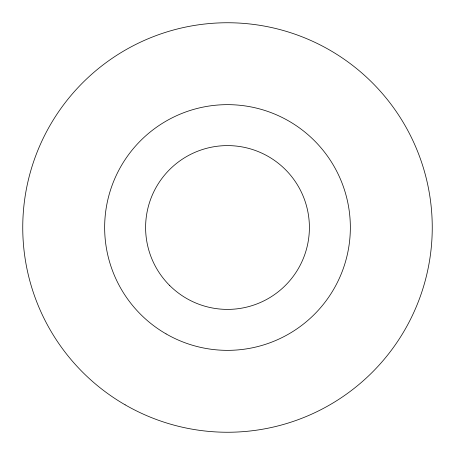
<?xml version="1.0" encoding="UTF-8"?>
<svg xmlns="http://www.w3.org/2000/svg" width="455" height="455" viewBox="0 0 455 455"><rect width="100%" height="100%" fill="white"/><g stroke="black" fill="none" stroke-linecap="round" stroke-linejoin="round"><path stroke-width="0.68" d="M125.125 404.819A204.75 204.75 0 0 0 432.25 227.5A204.75 204.75 0 0 0 125.125 50.181A204.75 204.75 0 0 0 125.125 404.819M169.59 285.41A81.9 81.9 0 0 0 306.607 248.697A81.9 81.9 0 0 0 206.303 148.393A81.9 81.9 0 0 0 169.59 285.41M166.075 333.89A122.85 122.85 0 0 0 350.35 227.5A122.85 122.85 0 0 0 166.075 121.11A122.85 122.85 0 0 0 166.075 333.89"/></g></svg>
